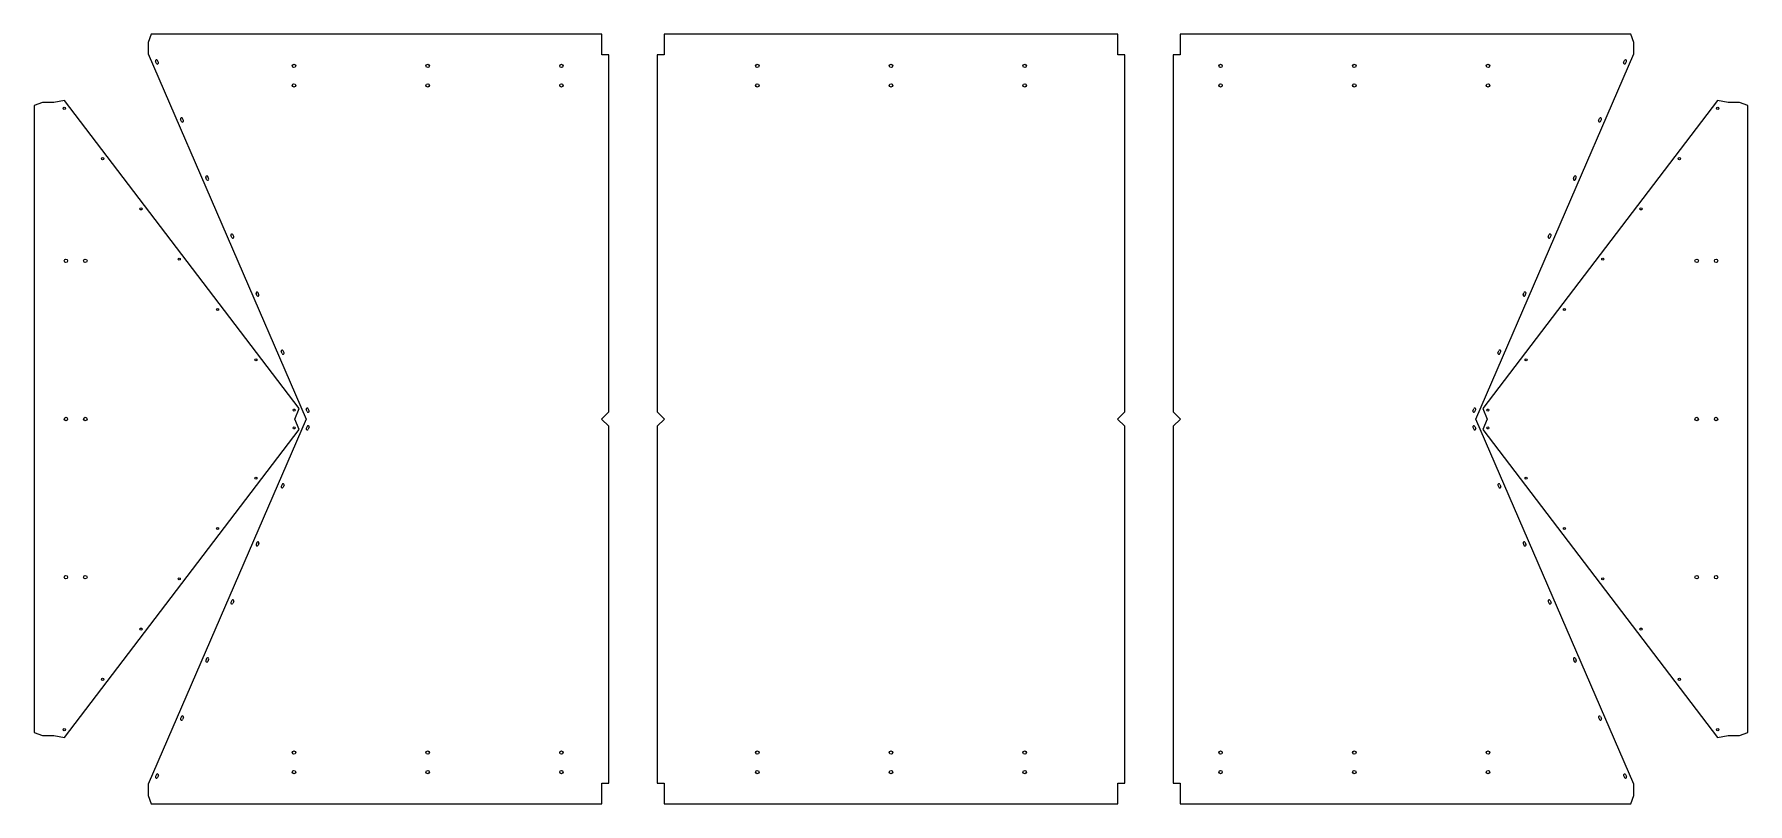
# Model space of a CAD drawing. Header units: millimetres. Extents: x -234 to 3290, y -791 to 791.
import ezdxf

# ---------------------------------------------------------------- set-up
doc = ezdxf.new("R2010")
doc.units = ezdxf.units.MM

msp = doc.modelspace()

# ---------------------------------------------------------------- linework, layer by layer
for p, q in [((6, 790.5594), (0, 773.5594)), ((933.3333, 790.5594), (6, 790.5594)), ((933.3333, 748.5594), (933.3333, 790.5594)), ((1061.3333, 790.5594), (1061.3333, 748.5594)), ((1994.6667, 790.5594), (1061.3333, 790.5594)), ((1994.6667, 748.5594), (1994.6667, 790.5594)), ((2122.6667, 790.5594), (2122.6667, 748.5594)), ((3050, 790.5594), (2122.6667, 790.5594)), ((3056, 773.5594), (3050, 790.5594)), ((0, 773.5594), (0, 750.5594)), ((0, 750.5594), (325.2024, 0)), ((947.3333, 748.5594), (933.3333, 748.5594)), ((947.3333, 15), (947.3333, 748.5594)), ((1061.3333, 748.5594), (1047.3333, 748.5594)), ((1047.3333, 748.5594), (1047.3333, 15)), ((2008.6667, 748.5594), (1994.6667, 748.5594)), ((2008.6667, 15), (2008.6667, 748.5594)), ((2122.6667, 748.5594), (2108.6667, 748.5594)), ((2108.6667, 748.5594), (2108.6667, 15)), ((2730.7976, 0), (3056, 750.5594)), ((3056, 750.5594), (3056, 773.5594)), ((16.9936, 730.8322), (15.2045, 734.9613)), ((21.1226, 732.6213), (19.3336, 736.7504)), ((3034.8774, 732.6213), (3036.6664, 736.7504)), ((3039.0064, 730.8322), (3040.7955, 734.9613)), ((-217.1685, 650.3991), (-234.1685, 644.3991)), ((-234.1685, 644.3991), (-234.1685, -644.3991)), ((-194.1685, 650.3991), (-217.1685, 650.3991)), ((-171.9969, 654.3085), (-194.1685, 650.3991)), ((310.8194, 21.2755), (-171.9969, 654.3085)), ((3227.9969, 654.3085), (2745.1806, 21.2755)), ((3250.1685, 650.3991), (3227.9969, 654.3085)), ((3273.1685, 650.3991), (3250.1685, 650.3991)), ((3290.1685, 644.3991), (3273.1685, 650.3991)), ((3290.1685, -644.3991), (3290.1685, 644.3991)), ((68.6772, 611.5477), (66.8881, 615.6768)), ((72.8063, 613.3367), (71.0172, 617.4658)), ((2983.1937, 613.3367), (2984.9828, 617.4658)), ((2987.3228, 611.5477), (2989.1119, 615.6768)), ((120.3608, 492.2631), (118.5717, 496.3922)), ((124.4899, 494.0522), (122.7008, 498.1813)), ((2931.5101, 494.0522), (2933.2992, 498.1813)), ((2935.6392, 492.2631), (2937.4283, 496.3922)), ((172.0444, 372.9786), (170.2553, 377.1077)), ((176.1735, 374.7676), (174.3844, 378.8967)), ((2879.8265, 374.7676), (2881.6156, 378.8967)), ((2883.9556, 372.9786), (2885.7447, 377.1077)), ((223.728, 253.694), (221.939, 257.8231)), ((227.8571, 255.4831), (226.068, 259.6122)), ((2828.1429, 255.4831), (2829.932, 259.6122)), ((2832.272, 253.694), (2834.061, 257.8231)), ((275.4116, 134.4095), (273.6226, 138.5386)), ((279.5407, 136.1985), (277.7516, 140.3276)), ((2776.4593, 136.1985), (2778.2484, 140.3276)), ((2780.5884, 134.4095), (2782.3774, 138.5386)), ((325.2024, 0), (0, -750.5594)), ((301.893, 0), (310.8194, 21.2755)), ((310.8194, -21.2755), (301.893, 0)), ((327.0952, 15.1249), (325.3062, 19.254)), ((331.2243, 16.914), (329.4353, 21.0431)), ((932.3333, 0), (947.3333, 15)), ((947.3333, -15), (932.3333, 0)), ((1047.3333, 15), (1062.3333, 0)), ((1062.3333, 0), (1047.3333, -15)), ((1993.6667, 0), (2008.6667, 15)), ((2008.6667, -15), (1993.6667, 0)), ((2108.6667, 15), (2123.6667, 0)), ((2123.6667, 0), (2108.6667, -15)), ((2724.7757, 16.914), (2726.5647, 21.0431)), ((2728.9048, 15.1249), (2730.6938, 19.254)), ((3056, -750.5594), (2730.7976, 0)), ((2745.1806, 21.2755), (2754.107, 0)), ((2754.107, 0), (2745.1806, -21.2755)), ((-171.9969, -654.3085), (310.8194, -21.2755)), ((327.0952, -15.1249), (325.3062, -19.254)), ((331.2243, -16.914), (329.4353, -21.0431)), ((947.3333, -748.5594), (947.3333, -15)), ((1047.3333, -15), (1047.3333, -748.5594)), ((2008.6667, -748.5594), (2008.6667, -15)), ((2108.6667, -15), (2108.6667, -748.5594)), ((2724.7757, -16.914), (2726.5647, -21.0431)), ((2728.9048, -15.1249), (2730.6938, -19.254)), ((2745.1806, -21.2755), (3227.9969, -654.3085)), ((275.4116, -134.4095), (273.6226, -138.5386)), ((279.5407, -136.1985), (277.7516, -140.3276)), ((2776.4593, -136.1985), (2778.2484, -140.3276)), ((2780.5884, -134.4095), (2782.3774, -138.5386)), ((223.728, -253.694), (221.939, -257.8231)), ((227.8571, -255.4831), (226.068, -259.6122)), ((2828.1429, -255.4831), (2829.932, -259.6122)), ((2832.272, -253.694), (2834.061, -257.8231)), ((172.0444, -372.9786), (170.2553, -377.1077)), ((176.1735, -374.7676), (174.3844, -378.8967)), ((2879.8265, -374.7676), (2881.6156, -378.8967)), ((2883.9556, -372.9786), (2885.7447, -377.1077)), ((120.3608, -492.2631), (118.5717, -496.3922)), ((2935.6392, -492.2631), (2937.4283, -496.3922)), ((124.4899, -494.0522), (122.7008, -498.1813)), ((2931.5101, -494.0522), (2933.2992, -498.1813)), ((68.6772, -611.5477), (66.8881, -615.6768)), ((72.8063, -613.3367), (71.0172, -617.4658)), ((2983.1937, -613.3367), (2984.9828, -617.4658)), ((2987.3228, -611.5477), (2989.1119, -615.6768)), ((-234.1685, -644.3991), (-217.1685, -650.3991)), ((-217.1685, -650.3991), (-194.1685, -650.3991)), ((-194.1685, -650.3991), (-171.9969, -654.3085)), ((3227.9969, -654.3085), (3250.1685, -650.3991)), ((3250.1685, -650.3991), (3273.1685, -650.3991)), ((3273.1685, -650.3991), (3290.1685, -644.3991)), ((16.9936, -730.8322), (15.2045, -734.9613)), ((21.1226, -732.6213), (19.3336, -736.7504)), ((3034.8774, -732.6213), (3036.6664, -736.7504)), ((3039.0064, -730.8322), (3040.7955, -734.9613)), ((0, -750.5594), (0, -773.5594)), ((0, -773.5594), (6, -790.5594)), ((933.3333, -790.5594), (933.3333, -748.5594)), ((933.3333, -748.5594), (947.3333, -748.5594)), ((1047.3333, -748.5594), (1061.3333, -748.5594)), ((1061.3333, -748.5594), (1061.3333, -790.5594)), ((1994.6667, -790.5594), (1994.6667, -748.5594)), ((1994.6667, -748.5594), (2008.6667, -748.5594)), ((2108.6667, -748.5594), (2122.6667, -748.5594)), ((2122.6667, -748.5594), (2122.6667, -790.5594)), ((3050, -790.5594), (3056, -773.5594)), ((3056, -773.5594), (3056, -750.5594)), ((6, -790.5594), (933.3333, -790.5594)), ((1061.3333, -790.5594), (1994.6667, -790.5594)), ((2122.6667, -790.5594), (3050, -790.5594))]:
    msp.add_line(p, q)
for centre, radius in [((300, 725.5594), 3.5), ((575, 725.5594), 3.5), ((850, 725.5594), 3.5), ((1253, 725.5594), 3.5), ((1528, 725.5594), 3.5), ((1803, 725.5594), 3.5), ((2206, 725.5594), 3.5), ((2481, 725.5594), 3.5), ((2756, 725.5594), 3.5), ((300, 685.5594), 3.5), ((575, 685.5594), 3.5), ((850, 685.5594), 3.5), ((1253, 685.5594), 3.5), ((1528, 685.5594), 3.5), ((1803, 685.5594), 3.5), ((2206, 685.5594), 3.5), ((2481, 685.5594), 3.5), ((2756, 685.5594), 3.5), ((-172.5072, 638.488), 2.25), ((3228.5072, 638.488), 2.25), ((-93.6694, 535.1217), 2.25), ((3149.6694, 535.1217), 2.25), ((-14.8316, 431.7554), 2.25), ((3070.8316, 431.7554), 2.25), ((-169.1685, 325), 3.5), ((-129.1685, 325), 3.5), ((64.0063, 328.389), 2.25), ((2991.9937, 328.389), 2.25), ((3185.1685, 325), 3.5), ((3225.1685, 325), 3.5), ((142.8441, 225.0227), 2.25), ((2913.1559, 225.0227), 2.25), ((221.6819, 121.6564), 2.25), ((2834.3181, 121.6564), 2.25), ((-169.1685, 0), 3.5), ((-129.1685, 0), 3.5), ((300.5197, 18.2901), 2.25), ((2755.4803, 18.2901), 2.25), ((3185.1685, 0), 3.5), ((3225.1685, 0), 3.5), ((300.5197, -18.2901), 2.25), ((2755.4803, -18.2901), 2.25), ((221.6819, -121.6564), 2.25), ((2834.3181, -121.6564), 2.25), ((142.8441, -225.0227), 2.25), ((2913.1559, -225.0227), 2.25), ((-169.1685, -325), 3.5), ((-129.1685, -325), 3.5), ((64.0063, -328.389), 2.25), ((2991.9937, -328.389), 2.25), ((3185.1685, -325), 3.5), ((3225.1685, -325), 3.5), ((-14.8316, -431.7554), 2.25), ((3070.8316, -431.7554), 2.25), ((-93.6694, -535.1217), 2.25), ((3149.6694, -535.1217), 2.25), ((-172.5072, -638.488), 2.25), ((3228.5072, -638.488), 2.25), ((300, -685.5594), 3.5), ((575, -685.5594), 3.5), ((850, -685.5594), 3.5), ((1253, -685.5594), 3.5), ((1528, -685.5594), 3.5), ((1803, -685.5594), 3.5), ((2206, -685.5594), 3.5), ((2481, -685.5594), 3.5), ((2756, -685.5594), 3.5), ((300, -725.5594), 3.5), ((575, -725.5594), 3.5), ((850, -725.5594), 3.5), ((1253, -725.5594), 3.5), ((1528, -725.5594), 3.5), ((1803, -725.5594), 3.5), ((2206, -725.5594), 3.5), ((2481, -725.5594), 3.5), ((2756, -725.5594), 3.5)]:
    msp.add_circle(centre, radius)
for centre, start, end in [((17.2691, 735.8559), 23.4261, 203.4261), ((19.0581, 731.7268), 203.4261, 23.4261), ((3036.9419, 731.7268), 156.5739, 336.5739), ((3038.7309, 735.8559), 336.5739, 156.5739), ((68.9527, 616.5713), 23.4261, 203.4261), ((70.7417, 612.4422), 203.4261, 23.4261), ((2985.2583, 612.4422), 156.5739, 336.5739), ((2987.0473, 616.5713), 336.5739, 156.5739), ((120.6363, 497.2867), 23.4261, 203.4261), ((122.4253, 493.1577), 203.4261, 23.4261), ((2933.5747, 493.1577), 156.5739, 336.5739), ((2935.3637, 497.2867), 336.5739, 156.5739), ((172.3199, 378.0022), 23.4261, 203.4261), ((174.1089, 373.8731), 203.4261, 23.4261), ((2881.8911, 373.8731), 156.5739, 336.5739), ((2883.6801, 378.0022), 336.5739, 156.5739), ((224.0035, 258.7176), 23.4261, 203.4261), ((225.7925, 254.5886), 203.4261, 23.4261), ((2830.2075, 254.5886), 156.5739, 336.5739), ((2831.9965, 258.7176), 336.5739, 156.5739), ((275.6871, 139.4331), 23.4261, 203.4261), ((2780.3129, 139.4331), 336.5739, 156.5739), ((277.4762, 135.304), 203.4261, 23.4261), ((2778.5238, 135.304), 156.5739, 336.5739), ((327.3707, 20.1485), 23.4261, 203.4261), ((329.1598, 16.0195), 203.4261, 23.4261), ((2726.8402, 16.0195), 156.5739, 336.5739), ((2728.6293, 20.1485), 336.5739, 156.5739), ((327.3707, -20.1485), 156.5739, 336.5739), ((329.1598, -16.0195), 336.5739, 156.5739), ((2726.8402, -16.0195), 23.4261, 203.4261), ((2728.6293, -20.1485), 203.4261, 23.4261), ((275.6871, -139.4331), 156.5739, 336.5739), ((277.4762, -135.304), 336.5739, 156.5739), ((2778.5238, -135.304), 23.4261, 203.4261), ((2780.3129, -139.4331), 203.4261, 23.4261), ((224.0035, -258.7176), 156.5739, 336.5739), ((225.7925, -254.5886), 336.5739, 156.5739), ((2830.2075, -254.5886), 23.4261, 203.4261), ((2831.9965, -258.7176), 203.4261, 23.4261), ((172.3199, -378.0022), 156.5739, 336.5739), ((174.1089, -373.8731), 336.5739, 156.5739), ((2881.8911, -373.8731), 23.4261, 203.4261), ((2883.6801, -378.0022), 203.4261, 23.4261), ((122.4253, -493.1577), 336.5739, 156.5739), ((2933.5747, -493.1577), 23.4261, 203.4261), ((120.6363, -497.2867), 156.5739, 336.5739), ((2935.3637, -497.2867), 203.4261, 23.4261), ((68.9527, -616.5713), 156.5739, 336.5739), ((70.7417, -612.4422), 336.5739, 156.5739), ((2985.2583, -612.4422), 23.4261, 203.4261), ((2987.0473, -616.5713), 203.4261, 23.4261), ((17.2691, -735.8559), 156.5739, 336.5739), ((19.0581, -731.7268), 336.5739, 156.5739), ((3036.9419, -731.7268), 23.4261, 203.4261), ((3038.7309, -735.8559), 203.4261, 23.4261)]:
    msp.add_arc(centre, 2.25, start, end)

doc.saveas('drawing.dxf')
